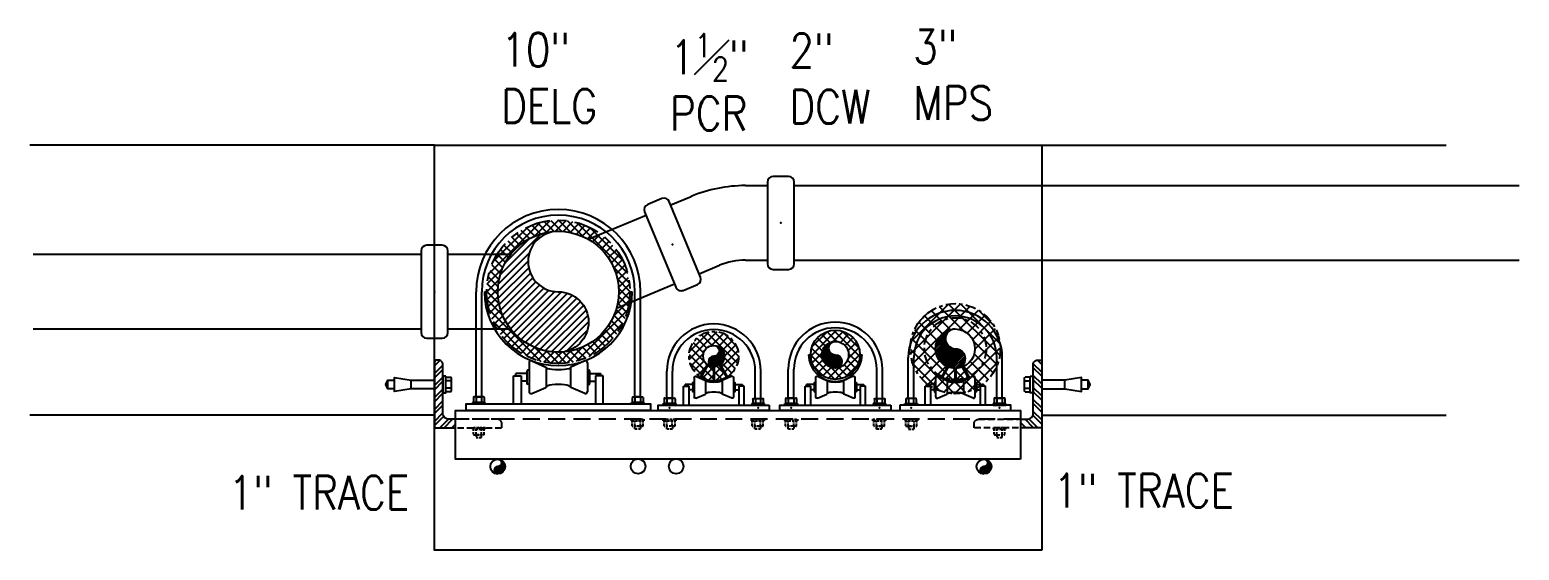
# Model space of a CAD drawing. Header units: inches. Extents: x 0 to 1119, y 0 to 528.
# Drawn here: x 892.6 to 1025, y 81.9 to 128.1 of the extents above; entities that cross this region are included whole.
import ezdxf

# ---------------------------------------------------------------- set-up
doc = ezdxf.new("R2010")
doc.units = ezdxf.units.IN
doc.header["$LTSCALE"] = 48
doc.header["$MEASUREMENT"] = 0
for name, pattern in [('COLDW', [0.5625, 0.1875, -0.0625, 0.0625, -0.0625, 0.1875]), ('HIDDEN16', [0.023438, 0.015625, -0.007812]), ('HIDDEN8', [0.046875, 0.03125, -0.015625])]:
    doc.linetypes.add(name, pattern=pattern)
for name, color, linetype in [('mu-exst-text', 253, 'Continuous'), ('MU-HDDN', 253, 'HIDDEN16'), ('MU-NEW-PIPE', 200, 'Continuous'), ('MU-PIPE', 201, 'Continuous'), ('MU-SPPT-PIPE', 12, 'Continuous'), ('MU-UTIL', 10, 'Continuous')]:
    doc.layers.add(name, color=color, linetype=linetype)
doc.styles.get("Standard").update_dxf_attribs({"font": 'romans.shx', "width": 0.85})

# ---------------------------------------------------------------- blocks, each defined once
blk = doc.blocks.new('4_6 pipe roll')
for p, q in [((-1.75, 2.92), (-1.75, 1.2)), ((-1.59, 3.04), (-0.75, 2.67)), ((1.59, 3.04), (0.75, 2.67)), ((1.75, 2.92), (1.75, 1.2)), ((-2.69, 2.15), (-2.22, 2.15)), ((-2.69, 0.47), (-2.69, 2.15)), ((-1.88, 2.3), (-2.55, 2.3)), ((-2.55, 2.19), (-2.55, 2.3)), ((-2.22, 2.15), (-2.22, 0.47)), ((-1.88, 1.83), (-2.22, 1.83)), ((-1.88, 2.44), (-1.88, 1.68)), ((-1.75, 2.49), (-1.83, 2.49)), ((-1.75, 1.64), (-1.83, 1.64)), ((-1.59, 1.08), (-0.75, 1.45)), ((-0.73, 2.63), (-0.73, 1.49)), ((0.73, 2.63), (0.73, 1.49)), ((1.59, 1.08), (0.75, 1.45)), ((1.75, 2.49), (1.83, 2.49)), ((1.75, 1.64), (1.83, 1.64)), ((1.88, 2.44), (1.88, 1.68)), ((1.88, 2.3), (2.55, 2.3)), ((1.88, 1.83), (2.22, 1.83)), ((2.22, 2.15), (2.22, 0.47)), ((2.69, 2.15), (2.22, 2.15)), ((2.55, 2.19), (2.55, 2.3)), ((2.69, 0.47), (2.69, 2.15))]:
    blk.add_line(p, q)
at = {"flags": 128}
blk.add_lwpolyline([(-4.94, 0.47), (-4.94, 0), (4.94, 0), (4.94, 0.47)], close=True, dxfattribs=at)
for centre, radius, start, end in [((-1.62, 2.92), 0.123, 75.2456, 180), ((-0.77, 2.63), 0.0411, 0, 65.3795), ((0.77, 2.63), 0.0411, 114.6205, 180), ((1.62, 2.92), 0.123, 0, 104.7544), ((-1.83, 2.44), 0.0411, 90, 180), ((-1.83, 1.68), 0.0411, 180, 270), ((-0.77, 1.49), 0.0411, 294.6205, 360), ((0.77, 1.49), 0.0411, 180, 245.3795), ((1.83, 2.44), 0.0411, 0, 90), ((1.83, 1.68), 0.0411, 270, 0), ((-1.62, 1.2), 0.123, 180, 284.7544), ((1.62, 1.2), 0.123, 255.2456, 0)]:
    blk.add_arc(centre, radius, start, end)
blk.add_ellipse((0, 2.65), major_axis=(-0.725, 0), ratio=0.213035, start_param=0, end_param=3.141593)
at = {"extrusion": (0, 0, -1)}
blk.add_ellipse((0, 1.47), major_axis=(-0.725, 0), ratio=0.213035, start_param=0, end_param=3.141593, dxfattribs=at)
at = {"color": 8}
for p in [(-3.94, 0.23), (3.94, 0.23)]:
    blk.add_point(p, dxfattribs=at)
blk = doc.blocks.new('a_nut')
for p, q in [((0, 0.87), (0, -0.87)), ((0.78, 0.87), (0, 0.87)), ((0.78, 0.43), (0, 0.43)), ((0.88, -0.77), (0.88, 0.77)), ((0.78, -0.43), (0, -0.43)), ((0.78, -0.87), (0, -0.87))]:
    blk.add_line(p, q)
for centre, start, end in [((0.78, 0.77), 0, 90), ((0.78, 0.53), 270, 0), ((0.78, 0.34), 0, 90), ((0.78, -0.34), 270, 0), ((0.78, -0.53), 0, 90), ((0.78, -0.77), 270, 0)]:
    blk.add_arc(centre, 0.0938, start, end)
blk = doc.blocks.new('a_wash')
blk.add_lwpolyline([(-0.177, -1), (0, -1), (0, 1), (-0.177, 1)], close=True)
blk = doc.blocks.new('a_head')
for p, q in [((-0.69, 0.77), (-0.69, -0.77)), ((-0.59, 0.87), (0, 0.87)), ((-0.59, 0.43), (0, 0.43)), ((0, 0.87), (0, -0.87)), ((-0.59, -0.43), (0, -0.43)), ((0, -0.87), (-0.59, -0.87))]:
    blk.add_line(p, q)
for centre, start, end in [((-0.59, 0.77), 90, 180), ((-0.59, 0.53), 180, 270), ((-0.59, 0.34), 90, 180), ((-0.59, -0.34), 180, 270), ((-0.59, -0.53), 90, 180), ((-0.59, -0.77), 180, 270)]:
    blk.add_arc(centre, 0.0938, start, end)
blk = doc.blocks.new('l4x4x1-2hddn')
h = blk.add_hatch()
h.set_pattern_fill('STEEL', color=253, scale=4, style=0)
h.set_pattern_definition([(45, (-63.09926, -231.9893), (-0.3535534, 0.3535534), []), (45, (-63.09926, -231.7393), (-0.3535534, 0.3535534), [])])
edge = h.paths.add_edge_path()
edge.add_line((1.25, 0), (1.25, 0.5))
edge.add_line((1.25, 0.5), (0.875, 0.5))
edge.add_arc((0.875, 0.875), 0.375, 180, 270, ccw=False)
edge.add_line((0.5, 0.875), (0.5, 3.75))
edge.add_arc((0.25, 3.75), 0.25, 0, 90)
edge.add_line((0.25, 4), (0, 4))
edge.add_line((0, 4), (0, 0))
edge.add_line((0, 0), (1.25, 0))
at = {"color": 11}
blk.add_lwpolyline([(1.25, 0.5), (0.875, 0.5, -0.414214), (0.5, 0.875), (0.5, 3.75, 0.414214), (0.25, 4), (0, 4), (0, 0), (1.25, 0)], format="xyb", dxfattribs=at)
at = {"color": 14, "linetype": 'HIDDEN8', "ltscale": 0.25}
blk.add_lwpolyline([(1.365, 0), (4, 0), (4, 0.25, 0.414214), (3.75, 0.5), (1.365, 0.5)], format="xyb", dxfattribs=at)
blk = doc.blocks.new('6VICPLG')
for p, q in [((-4.13, 1.875), (-4.13, 0.5)), ((3.63, 2.375), (-3.63, 2.375)), ((4.13, 0.5), (4.13, 1.875)), ((-3.63, 0), (3.63, 0))]:
    blk.add_line(p, q)
for centre, start, end in [((-3.63, 1.875), 90, 180), ((3.63, 1.875), 0, 90), ((-3.63, 0.5), 180, 270), ((3.63, 0.5), 270, 0)]:
    blk.add_arc(centre, 0.5, start, end)
at = {"color": 250}
blk.add_point((0, 1.1875), dxfattribs=at)
blk.add_point((0, 1.1875), dxfattribs=at)

msp = doc.modelspace()

# ---------------------------------------------------------------- hatches: boundary and pattern name
at = {"layer": 'MU-NEW-PIPE'}
h = msp.add_hatch(dxfattribs=at)
h.set_pattern_fill('ANSI37', color=253, scale=6, style=0)
h.set_pattern_definition([(45, (4337.1264, 98.9739), (-0.53033009, 0.53033009), []), (135, (4337.1264, 98.9739), (-0.53033009, -0.53033009), [])])
edge = h.paths.add_edge_path(flags=16)
edge.add_arc((974.90181512, 99.78174375), 1.75, 0, 360)
edge = h.paths.add_edge_path()
edge.add_arc((974.90181512, 99.78174375), 4, 0, 360)
h = msp.add_hatch(dxfattribs=at)
h.set_pattern_fill('ANSI37', color=253, scale=4, style=0)
h.set_pattern_definition([(135, (-2409.75, 110.70146), (0.35355339, 0.35355339), []), (45, (-2409.75, 110.70146), (0.35355339, -0.35355339), [])])
edge = h.paths.add_edge_path()
edge.add_arc((953.43324843, 99.11802443), 2.2, 180, 540, ccw=False)
edge = h.paths.add_edge_path(flags=16)
edge.add_arc((953.43324843, 99.11802443), 0.95, 180, 540, ccw=False)
h = msp.add_hatch(dxfattribs=at)
h.set_pattern_fill('_USER', color=252, scale=0.145833, angle=45, style=0, pattern_type=0)
h.set_pattern_definition([(45, (4337.12638, 98.97388), (-0.103119739, 0.103119739), [])])
edge = h.paths.add_edge_path()
edge.add_arc((974.90181512, 99.78174375), 1.75, 90, 270)
edge.add_arc((974.90181512, 98.90674375), 0.875, 270, 450)
edge.add_arc((974.90181512, 100.65674375), 0.875, 90, 270, ccw=False)
h = msp.add_hatch(dxfattribs=at)
h.set_pattern_fill('_USER', color=252, scale=0.079167, angle=45, style=0, pattern_type=0)
h.set_pattern_definition([(135, (-2409.59909, 108.62338), (0.0559792868, 0.0559792868), [])])
edge = h.paths.add_edge_path()
edge.add_arc((953.43324843, 99.11802443), 0.95, 270, 450, ccw=False)
edge.add_arc((953.43324843, 98.64302443), 0.475, 90, 270, ccw=False)
edge.add_arc((953.43324843, 99.59302443), 0.475, 270.0000000001, 449.9999999999)
h = msp.add_hatch(dxfattribs=at)
h.set_pattern_fill('_USER', color=251, scale=0.054792, angle=45, style=0, pattern_type=0)
h.set_pattern_definition([(135, (1471.03799, -361.353003), (0.038743559, 0.038743559), [])])
edge = h.paths.add_edge_path()
edge.add_arc((934.22321129, 89.30933723), 0.6575, 270, 450, ccw=False)
edge.add_arc((934.22321129, 88.98058723), 0.32875, 90, 270, ccw=False)
edge.add_arc((934.22321129, 89.63808723), 0.32875, 270, 450)
h = msp.add_hatch(dxfattribs=at)
h.set_pattern_fill('_USER', color=251, scale=0.054792, angle=45, style=0, pattern_type=0)
h.set_pattern_definition([(135, (1514.267706, -361.353003), (0.038743559, 0.038743559), [])])
edge = h.paths.add_edge_path()
edge.add_arc((977.45292977, 89.30933723), 0.6575, 270, 450, ccw=False)
edge.add_arc((977.45292977, 88.98058723), 0.32875, 90, 270, ccw=False)
edge.add_arc((977.45292977, 89.63808723), 0.32875, 270, 450)
at = {"layer": 'MU-PIPE'}
h = msp.add_hatch(dxfattribs=at)
h.set_pattern_fill('ANSI37', color=253, scale=4, style=0)
h.set_pattern_definition([(45, (-477.0577, -536.1484), (-0.35355339, 0.35355339), []), (135, (-477.0577, -536.1484), (-0.35355339, -0.35355339), [])])
edge = h.paths.add_edge_path(flags=16)
edge.add_arc((939.6065861, 104.83445776), 5.375, 0, 360)
edge = h.paths.add_edge_path()
edge.add_arc((939.6065861, 104.83445776), 6.375, 0, 360)
h = msp.add_hatch(dxfattribs=at)
h.set_pattern_fill('_USER', color=252, scale=0.447917, angle=45, style=0, pattern_type=0)
h.set_pattern_definition([(45, (-477.0577, -536.1484), (-0.31672491, 0.31672491), [])])
edge = h.paths.add_edge_path()
edge.add_arc((939.6065861, 104.83445776), 5.375, 90, 270)
edge.add_arc((939.6065861, 102.14695776), 2.6875, 270, 450)
edge.add_arc((939.6065861, 107.52195776), 2.6875, 90, 270, ccw=False)
h = msp.add_hatch(dxfattribs=at)
h.set_pattern_fill('ANSI37', color=253, scale=4, style=0)
h.set_pattern_definition([(45, (441.65706, -358.33964), (-0.3535534, 0.3535534), []), (135, (441.65706, -358.33964), (-0.3535534, -0.3535534), [])])
edge = h.paths.add_edge_path()
edge.add_arc((964.23518235, 99.24174887), 2.1875, 0, 360)
edge = h.paths.add_edge_path(flags=16)
edge.add_arc((964.23518235, 99.24174887), 1.1875, 0, 360)
h = msp.add_hatch(dxfattribs=at)
h.set_pattern_fill('_USER', color=252, scale=0.098958, angle=45, style=0, pattern_type=0)
h.set_pattern_definition([(45, (441.65706, -358.33964), (-0.069974109, 0.069974109), [])])
edge = h.paths.add_edge_path()
edge.add_arc((964.23518235, 99.24174887), 1.1875, 90, 270)
edge.add_arc((964.23518235, 98.64799887), 0.59375, 270, 450)
edge.add_arc((964.23518235, 99.83549887), 0.59375, 90, 270, ccw=False)

# ---------------------------------------------------------------- linework, layer by layer
at = {"color": 254}
for p, q in [((932.2940861, 95.49233448), (932.2940861, 104.83445776)), ((932.7940861, 95.49233448), (932.7940861, 104.83445776)), ((946.4190861, 95.49233448), (946.4190861, 104.83445776)), ((946.9190861, 95.49233448), (946.9190861, 104.83445776))]:
    msp.add_line(p, q, dxfattribs=at)
for p, q in [((970.71994114, 95.38688027), (970.71994114, 99.00196559)), ((971.2193397, 95.38688027), (971.2193397, 99.00196559)), ((978.58546843, 95.38688027), (978.58546843, 99.00196559)), ((979.08486698, 95.38688027), (979.08486698, 99.00196559)), ((924.46034795, 96.2225207), (924.46034795, 96.9725207)), ((949.25078551, 95.38688027), (949.25078551, 97.79296875)), ((949.75018407, 95.38688027), (949.75018407, 97.79296875)), ((957.1163128, 95.38688027), (957.1163128, 97.79296875)), ((957.61571136, 95.38688027), (957.61571136, 97.79296875)), ((960.05271943, 95.38688027), (960.05271943, 97.95123468)), ((960.55211799, 95.38688027), (960.55211799, 97.95123468)), ((967.91824672, 95.38688027), (967.91824672, 97.95123468)), ((968.41764528, 95.38688027), (968.41764528, 97.95123468)), ((986.71034795, 96.2225207), (986.71034795, 96.9725207)), ((932.05571034, 95.43968022), (932.05571034, 95.00089468)), ((932.97585461, 95.49233448), (932.10836461, 95.49233448)), ((932.26128686, 95.49233448), (932.82293235, 95.49233448)), ((932.29890998, 95.43968022), (932.29890998, 95.00089468)), ((932.78530924, 95.43968022), (932.78530924, 95.00089468)), ((933.02850887, 95.43968022), (933.02850887, 95.00089468)), ((946.17728156, 95.43968022), (946.17728156, 95.00089468)), ((946.22993582, 95.49233448), (947.09742582, 95.49233448)), ((946.94450357, 95.49233448), (946.38285808, 95.49233448)), ((946.42048119, 95.43968022), (946.42048119, 95.00089468)), ((946.90688045, 95.43968022), (946.90688045, 95.00089468)), ((947.15008008, 95.43968022), (947.15008008, 95.00089468)), ((949.06673979, 95.38688027), (949.93422979, 95.38688027)), ((949.78130753, 95.38688027), (949.21966204, 95.38688027)), ((959.86867371, 95.38688027), (960.73616371, 95.38688027)), ((960.58324145, 95.38688027), (960.02159596, 95.38688027)), ((979.2689127, 95.38688027), (978.40142271, 95.38688027)), ((978.55434496, 95.38688027), (979.11599045, 95.38688027)), ((933.1037551, 95.00089468), (931.98046412, 95.00089468)), ((931.98046412, 95.00089468), (931.98046412, 94.86834634)), ((931.98046412, 94.86834634), (933.1037551, 94.86834634)), ((932.05571034, 95.00089468), (933.02850887, 95.00089468)), ((933.1037551, 94.86834634), (933.1037551, 95.00089468)), ((946.10203533, 94.87693892), (946.10203533, 95.00948726)), ((946.10203533, 95.00089468), (947.22532631, 95.00089468)), ((947.22532631, 94.87693892), (946.10203533, 94.87693892)), ((947.15008008, 95.00089468), (946.17728156, 95.00089468)), ((947.22532631, 95.00948726), (947.22532631, 94.87693892)), ((948.9388393, 94.89544046), (950.06213028, 94.89544046)), ((948.9388393, 94.76289212), (948.9388393, 94.89544046)), ((950.06213028, 94.76289212), (948.9388393, 94.76289212)), ((949.01408552, 95.334226), (949.01408552, 94.89544046)), ((949.98688405, 94.89544046), (949.01408552, 94.89544046)), ((949.25728516, 95.334226), (949.25728516, 94.89544046)), ((949.74368442, 95.334226), (949.74368442, 94.89544046)), ((949.98688405, 95.334226), (949.98688405, 94.89544046)), ((950.06213028, 94.89544046), (950.06213028, 94.76289212)), ((957.92765757, 94.89544046), (956.80436659, 94.89544046)), ((956.80436659, 94.89544046), (956.80436659, 94.76289212)), ((956.80436659, 94.76289212), (957.92765757, 94.76289212)), ((957.92765757, 94.76289212), (957.92765757, 94.89544046)), ((959.74077322, 94.89544046), (960.8640642, 94.89544046)), ((959.74077322, 94.76289212), (959.74077322, 94.89544046)), ((960.8640642, 94.76289212), (959.74077322, 94.76289212)), ((959.81601944, 95.334226), (959.81601944, 94.89544046)), ((960.78881797, 94.89544046), (959.81601944, 94.89544046)), ((960.05921908, 95.334226), (960.05921908, 94.89544046)), ((960.54561834, 95.334226), (960.54561834, 94.89544046)), ((960.78881797, 95.334226), (960.78881797, 94.89544046)), ((960.8640642, 94.89544046), (960.8640642, 94.76289212)), ((968.72959149, 94.89544046), (967.60630051, 94.89544046)), ((967.60630051, 94.89544046), (967.60630051, 94.76289212)), ((967.60630051, 94.76289212), (968.72959149, 94.76289212)), ((968.72959149, 94.76289212), (968.72959149, 94.89544046)), ((970.40799492, 94.89544046), (971.53128591, 94.89544046)), ((970.40799492, 94.76289212), (970.40799492, 94.89544046)), ((971.53128591, 94.76289212), (970.40799492, 94.76289212)), ((971.53128591, 94.89544046), (971.53128591, 94.76289212)), ((979.3968132, 94.89544046), (978.27352221, 94.89544046)), ((978.27352221, 94.89544046), (978.27352221, 94.76289212)), ((978.27352221, 94.76289212), (979.3968132, 94.76289212)), ((978.34876844, 95.334226), (978.34876844, 94.89544046)), ((978.34876844, 94.89544046), (979.32156697, 94.89544046)), ((978.59196807, 95.334226), (978.59196807, 94.89544046)), ((979.07836734, 95.334226), (979.07836734, 94.89544046)), ((979.32156697, 95.334226), (979.32156697, 94.89544046)), ((979.3968132, 94.76289212), (979.3968132, 94.89544046))]:
    msp.add_line(p, q)
at = {"color": 12, "linetype": 'HIDDEN8'}
msp.add_line((980.71034795, 93.50683723), (930.46034795, 93.50683723), dxfattribs=at)
for points in [[(925.02284795, 96.2225207), (924.46034795, 96.2225207), (924.27284795, 96.5975207), (924.46034795, 96.9725207), (925.02284795, 96.9725207)], [(926.52284795, 96.2225207), (925.04563632, 95.96204844), (925.04563632, 97.23299297), (926.52284795, 96.9725207)], [(984.64784795, 96.2225207), (986.12505958, 95.96204844), (986.12505958, 97.23299297), (984.64784795, 96.9725207)], [(986.14784795, 96.2225207), (986.71034795, 96.2225207), (986.89784795, 96.5975207), (986.71034795, 96.9725207), (986.14784795, 96.9725207)]]:
    msp.add_lwpolyline(points)
for points in [[(928.58534795, 96.2225207), (926.52284795, 96.2225207), (926.52284795, 96.9725207), (928.58534795, 96.9725207)], [(982.58534795, 96.2225207), (984.64784795, 96.2225207), (984.64784795, 96.9725207), (982.58534795, 96.9725207)]]:
    msp.add_lwpolyline(points, close=True)
at = {"color": 11}
msp.add_lwpolyline([(980.71034795, 89.96683723), (930.46034795, 89.96683723), (930.46034795, 94.29583723), (980.71034795, 94.29583723)], close=True, dxfattribs=at)
for centre, radius, start, end in [((953.43324843, 97.79296875), 4.18246292, 0, 180), ((964.23518235, 97.95123468), 4.18246292, 0, 180), ((974.90240406, 99.00196559), 4.18246292, 0, 180), ((974.90240406, 99.00196559), 3.68306437, 0, 180), ((953.43324843, 97.79296875), 3.68306437, 0, 180), ((964.23518235, 97.95123468), 3.68306437, 0, 180), ((932.10836461, 95.43968022), 0.05265426, 90, 180), ((932.24625571, 95.43968022), 0.05265426, 0, 90), ((932.35156424, 95.43968022), 0.05265426, 90, 180), ((932.73265497, 95.43968022), 0.05265426, 0, 90), ((932.8379635, 95.43968022), 0.05265426, 90, 180), ((932.97585461, 95.43968022), 0.05265426, 0, 90), ((946.22993582, 95.43968022), 0.05265426, 90, 180), ((946.36782692, 95.43968022), 0.05265426, 0, 90), ((946.47313545, 95.43968022), 0.05265426, 90, 180), ((946.85422619, 95.43968022), 0.05265426, 0, 90), ((946.95953472, 95.43968022), 0.05265426, 90, 180), ((947.09742582, 95.43968022), 0.05265426, 0, 90), ((949.06673979, 95.334226), 0.05265426, 90, 180), ((949.20463089, 95.334226), 0.05265426, 0, 90), ((949.30993942, 95.334226), 0.05265426, 90, 180), ((949.69103015, 95.334226), 0.05265426, 0, 90), ((949.79633868, 95.334226), 0.05265426, 90, 180), ((949.93422979, 95.334226), 0.05265426, 0, 90), ((959.86867371, 95.334226), 0.05265426, 90, 180), ((960.00656481, 95.334226), 0.05265426, 0, 90), ((960.11187334, 95.334226), 0.05265426, 90, 180), ((960.49296407, 95.334226), 0.05265426, 0, 90), ((960.5982726, 95.334226), 0.05265426, 90, 180), ((960.73616371, 95.334226), 0.05265426, 0, 90), ((978.40142271, 95.334226), 0.05265426, 90, 180), ((978.53931381, 95.334226), 0.05265426, 0, 90), ((978.64462234, 95.334226), 0.05265426, 90, 180), ((979.02571307, 95.334226), 0.05265426, 0, 90), ((979.1310216, 95.334226), 0.05265426, 90, 180), ((979.2689127, 95.334226), 0.05265426, 0, 90)]:
    msp.add_arc(centre, radius, start, end)
at = {"layer": 'MU-HDDN', "ltscale": 0.25}
for p, q in [((931.98046412, 92.75683723), (931.98046412, 92.62428889)), ((933.1037551, 92.75683723), (931.98046412, 92.75683723)), ((933.1037551, 92.75683723), (932.3110046, 92.75683723)), ((933.1037551, 92.62428889), (933.1037551, 92.75683723)), ((946.10203533, 93.37428889), (946.10203533, 93.50683723)), ((946.10203533, 93.50683723), (947.22532631, 93.50683723)), ((946.10203533, 93.50683723), (946.89478583, 93.50683723)), ((947.22532631, 93.37428889), (946.10203533, 93.37428889)), ((946.17728156, 93.37428889), (947.15008008, 93.37428889)), ((946.17728156, 92.93550335), (946.17728156, 93.37428889)), ((947.09742582, 92.88284908), (946.22993582, 92.88284908)), ((946.38285808, 92.88284908), (946.94450357, 92.88284908)), ((946.41407049, 92.63712918), (946.41407049, 92.88284908)), ((946.42048119, 92.93550335), (946.42048119, 93.37428889)), ((946.90688045, 92.93550335), (946.90688045, 93.37428889)), ((946.91329116, 92.88284908), (946.91329116, 92.63712918)), ((947.15008008, 92.93550335), (947.15008008, 93.37428889)), ((947.22532631, 93.50683723), (947.22532631, 93.37428889)), ((948.9388393, 93.37428889), (948.9388393, 93.50683723)), ((948.9388393, 93.50683723), (950.06213028, 93.50683723)), ((948.9388393, 93.50683723), (949.7315898, 93.50683723)), ((950.06213028, 93.37428889), (948.9388393, 93.37428889)), ((949.01408552, 93.37428889), (949.98688405, 93.37428889)), ((949.01408552, 92.93550335), (949.01408552, 93.37428889)), ((949.93422979, 92.88284908), (949.06673979, 92.88284908)), ((949.25087445, 92.63712918), (949.25087445, 92.88284908)), ((949.25728516, 92.93550335), (949.25728516, 93.37428889)), ((949.74368442, 92.93550335), (949.74368442, 93.37428889)), ((949.75009512, 92.88284908), (949.75009512, 92.63712918)), ((949.98688405, 92.93550335), (949.98688405, 93.37428889)), ((950.06213028, 93.50683723), (950.06213028, 93.37428889)), ((956.77293324, 93.37428889), (956.77293324, 93.50683723)), ((956.77293324, 93.50683723), (957.89622423, 93.50683723)), ((956.77293324, 93.50683723), (957.56568374, 93.50683723)), ((957.89622423, 93.37428889), (956.77293324, 93.37428889)), ((956.84817947, 93.37428889), (957.820978, 93.37428889)), ((956.84817947, 92.93550335), (956.84817947, 93.37428889)), ((957.76832373, 92.88284908), (956.90083374, 92.88284908)), ((957.05375599, 92.88284908), (957.61540148, 92.88284908)), ((957.0849684, 92.63712918), (957.0849684, 92.88284908)), ((957.0913791, 92.93550335), (957.0913791, 93.37428889)), ((957.57777837, 92.93550335), (957.57777837, 93.37428889)), ((957.58418907, 92.88284908), (957.58418907, 92.63712918)), ((957.820978, 92.93550335), (957.820978, 93.37428889)), ((957.89622423, 93.50683723), (957.89622423, 93.37428889)), ((959.74077322, 93.37428889), (959.74077322, 93.50683723)), ((959.74077322, 93.50683723), (960.8640642, 93.50683723)), ((959.74077322, 93.50683723), (960.53352372, 93.50683723)), ((960.8640642, 93.37428889), (959.74077322, 93.37428889)), ((959.81601944, 93.37428889), (960.78881797, 93.37428889)), ((959.81601944, 92.93550335), (959.81601944, 93.37428889)), ((960.73616371, 92.88284908), (959.86867371, 92.88284908)), ((960.05280837, 92.63712918), (960.05280837, 92.88284908)), ((960.05921908, 92.93550335), (960.05921908, 93.37428889)), ((960.54561834, 92.93550335), (960.54561834, 93.37428889)), ((960.55202904, 92.88284908), (960.55202904, 92.63712918)), ((960.78881797, 92.93550335), (960.78881797, 93.37428889)), ((960.8640642, 93.50683723), (960.8640642, 93.37428889)), ((967.57486716, 93.37428889), (967.57486716, 93.50683723)), ((967.57486716, 93.50683723), (968.69815815, 93.50683723)), ((967.57486716, 93.50683723), (968.36761766, 93.50683723)), ((968.69815815, 93.37428889), (967.57486716, 93.37428889)), ((967.65011339, 93.37428889), (968.62291192, 93.37428889)), ((967.65011339, 92.93550335), (967.65011339, 93.37428889)), ((968.57025765, 92.88284908), (967.70276766, 92.88284908)), ((967.85568991, 92.88284908), (968.4173354, 92.88284908)), ((967.88690232, 92.63712918), (967.88690232, 92.88284908)), ((967.89331302, 92.93550335), (967.89331302, 93.37428889)), ((968.37971229, 92.93550335), (968.37971229, 93.37428889)), ((968.38612299, 92.88284908), (968.38612299, 92.63712918)), ((968.62291192, 92.93550335), (968.62291192, 93.37428889)), ((968.69815815, 93.50683723), (968.69815815, 93.37428889)), ((970.43942827, 93.50683723), (970.43942827, 93.37428889)), ((971.56271925, 93.50683723), (970.43942827, 93.50683723)), ((970.43942827, 93.37428889), (971.56271925, 93.37428889)), ((971.48747302, 93.37428889), (970.51467449, 93.37428889)), ((970.51467449, 92.93550335), (970.51467449, 93.37428889)), ((970.56732876, 92.88284908), (971.43481876, 92.88284908)), ((971.2818965, 92.88284908), (970.72025101, 92.88284908)), ((970.75146342, 92.88284908), (970.75146342, 92.63712918)), ((970.75787413, 92.93550335), (970.75787413, 93.37428889)), ((971.56271925, 93.50683723), (970.76996875, 93.50683723)), ((971.24427339, 92.93550335), (971.24427339, 93.37428889)), ((971.25068409, 92.63712918), (971.25068409, 92.88284908)), ((971.48747302, 92.93550335), (971.48747302, 93.37428889)), ((971.56271925, 93.37428889), (971.56271925, 93.50683723)), ((978.27352221, 92.75683723), (978.27352221, 92.62428889)), ((979.3968132, 92.75683723), (978.27352221, 92.75683723)), ((979.3968132, 92.75683723), (978.6040627, 92.75683723)), ((979.3968132, 92.62428889), (979.3968132, 92.75683723)), ((931.98046412, 92.62428889), (933.1037551, 92.62428889)), ((933.02850887, 92.62428889), (932.05571034, 92.62428889)), ((932.05571034, 92.18550335), (932.05571034, 92.62428889)), ((932.10836461, 92.13284908), (932.97585461, 92.13284908)), ((932.82293235, 92.13284908), (932.26128686, 92.13284908)), ((932.29249927, 92.13284908), (932.29249927, 91.88712918)), ((932.29249927, 91.88712918), (932.79171994, 91.88712918)), ((932.29890998, 92.18550335), (932.29890998, 92.62428889)), ((932.78530924, 92.18550335), (932.78530924, 92.62428889)), ((932.79171994, 91.88712918), (932.79171994, 92.13284908)), ((933.02850887, 92.18550335), (933.02850887, 92.62428889)), ((946.91329116, 92.63712918), (946.41407049, 92.63712918)), ((949.75009512, 92.63712918), (949.25087445, 92.63712918)), ((957.58418907, 92.63712918), (957.0849684, 92.63712918)), ((960.55202904, 92.63712918), (960.05280837, 92.63712918)), ((968.38612299, 92.63712918), (967.88690232, 92.63712918)), ((970.75146342, 92.63712918), (971.25068409, 92.63712918)), ((978.27352221, 92.62428889), (979.3968132, 92.62428889)), ((979.32156697, 92.62428889), (978.34876844, 92.62428889)), ((978.34876844, 92.18550335), (978.34876844, 92.62428889)), ((978.40142271, 92.13284908), (979.2689127, 92.13284908)), ((978.58555737, 92.13284908), (978.58555737, 91.88712918)), ((978.58555737, 91.88712918), (979.08477804, 91.88712918)), ((978.59196807, 92.18550335), (978.59196807, 92.62428889)), ((979.07836734, 92.18550335), (979.07836734, 92.62428889)), ((979.08477804, 91.88712918), (979.08477804, 92.13284908)), ((979.32156697, 92.18550335), (979.32156697, 92.62428889))]:
    msp.add_line(p, q, dxfattribs=at)
for centre, start, end in [((946.22993582, 92.93550335), 180, 270), ((946.36782692, 92.93550335), 270, 0), ((946.47313545, 92.93550335), 180, 270), ((946.85422619, 92.93550335), 270, 0), ((946.95953472, 92.93550335), 180, 270), ((947.09742582, 92.93550335), 270, 0), ((949.06673979, 92.93550335), 180, 270), ((949.20463089, 92.93550335), 270, 0), ((949.30993942, 92.93550335), 180, 270), ((949.69103015, 92.93550335), 270, 0), ((949.79633868, 92.93550335), 180, 270), ((949.93422979, 92.93550335), 270, 0), ((956.90083374, 92.93550335), 180, 270), ((957.03872484, 92.93550335), 270, 0), ((957.14403337, 92.93550335), 180, 270), ((957.5251241, 92.93550335), 270, 0), ((957.63043263, 92.93550335), 180, 270), ((957.76832373, 92.93550335), 270, 0), ((959.86867371, 92.93550335), 180, 270), ((960.00656481, 92.93550335), 270, 0), ((960.11187334, 92.93550335), 180, 270), ((960.49296407, 92.93550335), 270, 0), ((960.5982726, 92.93550335), 180, 270), ((960.73616371, 92.93550335), 270, 0), ((967.70276766, 92.93550335), 180, 270), ((967.84065876, 92.93550335), 270, 0), ((967.94596729, 92.93550335), 180, 270), ((968.32705802, 92.93550335), 270, 0), ((968.43236655, 92.93550335), 180, 270), ((968.57025765, 92.93550335), 270, 0), ((970.56732876, 92.93550335), 180, 270), ((970.70521986, 92.93550335), 270, 0), ((970.81052839, 92.93550335), 180, 270), ((971.19161913, 92.93550335), 270, 0), ((971.29692766, 92.93550335), 180, 270), ((971.43481876, 92.93550335), 270, 0), ((932.10836461, 92.18550335), 180, 270), ((932.24625571, 92.18550335), 270, 0), ((932.35156424, 92.18550335), 180, 270), ((932.73265497, 92.18550335), 270, 0), ((932.8379635, 92.18550335), 180, 270), ((932.97585461, 92.18550335), 270, 0), ((978.40142271, 92.18550335), 180, 270), ((978.53931381, 92.18550335), 270, 0), ((978.64462234, 92.18550335), 180, 270), ((979.02571307, 92.18550335), 270, 0), ((979.1310216, 92.18550335), 180, 270), ((979.2689127, 92.18550335), 270, 0)]:
    msp.add_arc(centre, 0.05265426, start, end, dxfattribs=at)
at = {"layer": 'MU-NEW-PIPE'}
for points in [[(974.90181512, 101.53174375, 1), (974.90181512, 99.78174375, -1), (974.90181512, 98.03174375, -1)], [(953.43324843, 100.06802443, -1), (953.43324843, 99.11802443, 1), (953.43324843, 98.16802443, 1)], [(934.22321129, 89.96683723, -1), (934.22321129, 89.30933723, 1), (934.22321129, 88.65183723, 1)], [(977.45292977, 89.96683723, -1), (977.45292977, 89.30933723, 1), (977.45292977, 88.65183723, 1)]]:
    msp.add_lwpolyline(points, format="xyb", dxfattribs=at)
at = {"layer": 'MU-NEW-PIPE', "color": 254, "linetype": 'COLDW', "ltscale": 0.1}
for centre, radius in [((974.90181512, 99.78174375), 4), ((974.90181512, 99.78174375), 2.75), ((953.43324843, 99.11802443), 2.2)]:
    msp.add_circle(centre, radius, dxfattribs=at)
at = {"layer": 'MU-NEW-PIPE'}
for centre, radius in [((974.90181512, 99.78174375), 1.75), ((953.43324843, 99.11802443), 0.95), ((934.22321129, 89.30933723), 0.6575), ((946.70338775, 89.32456694), 0.6575), ((950.0850157, 89.32456694), 0.6575), ((977.45292977, 89.30933723), 0.6575)]:
    msp.add_circle(centre, radius, dxfattribs=at)
at = {"layer": 'MU-PIPE'}
for p, q in [((956.24103004, 114.26989268), (958.20115862, 114.26989268)), ((960.57615862, 114.26989268), (1025.04299181, 114.26989268)), ((949.59872903, 112.55876304), (951.4096517, 113.30887178)), ((942.24969434, 109.51469321), (947.40451514, 111.64988989)), ((927.4190861, 108.14695776), (892.9218613, 108.14695776)), ((935.37362392, 108.14695776), (929.7940861, 108.14695776)), ((956.24103004, 107.64489268), (958.20115862, 107.64489268)), ((960.57615862, 107.64489268), (1025.04299181, 107.64489268)), ((952.13400677, 106.43806114), (953.94492944, 107.18816987)), ((944.78497208, 103.3939913), (949.93979288, 105.52918799)), ((927.4190861, 101.52195776), (892.9218613, 101.52195776)), ((935.37362392, 101.52195776), (929.7940861, 101.52195776)), ((952.85486065, 98.36582919), (952.24216664, 97.30461204)), ((952.91451064, 98.32351754), (952.30522562, 97.26820492)), ((953.39700942, 98.16985945), (953.39700942, 96.94697135)), ((953.46948745, 98.16985945), (953.46948745, 96.94697135)), ((953.95198622, 98.32351754), (954.56127125, 97.26820492)), ((954.01163621, 98.36582919), (954.62433022, 97.30461204)), ((974.21037946, 98.17413163), (973.71132227, 97.30973923)), ((974.27851041, 98.14650944), (973.77438125, 97.27333211)), ((974.86616505, 98.03210691), (974.86616505, 96.95209854)), ((974.93864307, 98.03213131), (974.93864307, 96.95209854)), ((975.52608509, 98.1468777), (976.03042688, 97.27333211)), ((975.59419421, 98.17453773), (976.09348585, 97.30973923))]:
    msp.add_line(p, q, dxfattribs=at)
at = {"layer": 'MU-PIPE', "color": 253}
for p, q in [((933.0440861, 104.83445776), (933.2315861, 104.83445776)), ((945.9815861, 104.83445776), (946.1690861, 104.83445776)), ((961.86018235, 99.24174887), (962.04768235, 99.24174887)), ((966.42268235, 99.24174887), (966.61018235, 99.24174887))]:
    msp.add_line(p, q, dxfattribs=at)
at = {"layer": 'MU-PIPE'}
for points in [[(939.6065861, 110.20945776, 1), (939.6065861, 104.83445776, -1), (939.6065861, 99.45945776, -1)], [(964.23518235, 100.42924887, 1), (964.23518235, 99.24174887, -1), (964.23518235, 98.05424887, -1)]]:
    msp.add_lwpolyline(points, format="xyb", dxfattribs=at)
at = {"layer": 'MU-PIPE', "color": 253, "linetype": 'COLDW', "ltscale": 0.25}
msp.add_circle((939.6065861, 104.83445776), 6.375, dxfattribs=at)
at = {"layer": 'MU-PIPE'}
for centre, radius in [((939.6065861, 104.83445776), 5.375), ((953.43324843, 99.11802443), 0.94885726), ((964.23518235, 99.24174887), 1.1875)]:
    msp.add_circle(centre, radius, dxfattribs=at)
at = {"layer": 'MU-PIPE', "color": 253}
msp.add_circle((964.23518235, 99.24174887), 2.1875, dxfattribs=at)
at = {"layer": 'MU-PIPE'}
for centre, radius, start, end in [((956.24103004, 101.64489268), 12.625, 90, 112.5), ((956.24103004, 101.64489268), 6, 90, 112.5), ((952.3367551, 97.25000136), 0.10922135, 150, 242.6251525543), ((953.43324843, 99.36762621), 2.4938875, 242.6251525543, 297.3748474457), ((952.3367551, 97.25000136), 0.03640712, 150, 242.6251525543), ((953.43324843, 99.36762621), 2.42092612, 242.6251525543, 297.3748474457), ((954.52974176, 97.25000136), 0.03640712, 297.3748474457, 30), ((954.52974176, 97.25000136), 0.10922135, 297.3748474457, 30), ((973.80591073, 97.25512855), 0.10922135, 150, 242.6251525543), ((974.90240406, 99.37275341), 2.4938875, 242.6251525543, 297.3748474457), ((973.80591073, 97.25512855), 0.03640712, 150, 242.6251525543), ((974.90240406, 99.37275341), 2.42092612, 242.6251525543, 297.3748474457), ((975.99889739, 97.25512855), 0.03640712, 297.3748474457, 30), ((975.99889739, 97.25512855), 0.10922135, 297.3748474457, 30)]:
    msp.add_arc(centre, radius, start, end, dxfattribs=at)
at = {"layer": 'MU-PIPE', "color": 254}
for radius in [7.3125, 6.8125]:
    msp.add_arc((939.6065861, 104.83445776), radius, 0, 180, dxfattribs=at)
at = {"layer": 'MU-PIPE', "color": 253}
for centre, radius in [((939.6065861, 104.83445776), 6.5625), ((964.23518235, 99.24174887), 2.375)]:
    msp.add_arc(centre, radius, 180, 0, dxfattribs=at)
at = {"layer": 'MU-SPPT-PIPE', "color": 254}
for p, q in [((937.0108032, 98.51810036), (937.0108032, 95.9594564)), ((937.2407033, 98.69529321), (938.4930044, 98.14268031)), ((938.52863712, 98.08715484), (938.52863712, 96.38850994)), ((940.68345101, 98.08715484), (940.68345101, 96.38850994)), ((941.97138483, 98.69529321), (940.71908373, 98.14268031)), ((942.20128493, 98.51810036), (942.20128493, 95.9594564)), ((935.61327763, 94.86834634), (935.61327763, 97.37413978)), ((935.61327763, 97.37413978), (936.30800768, 97.37413978)), ((936.81932522, 97.5892483), (935.81762643, 97.5892483)), ((935.81762643, 97.43304739), (935.81762643, 97.5892483)), ((936.30800768, 97.37413978), (936.30800768, 94.86834634)), ((936.81932522, 96.88830845), (936.30800768, 96.88830845)), ((936.81932522, 97.80490139), (936.81932522, 96.67265536)), ((937.0108032, 97.86597964), (936.88040346, 97.86597964)), ((942.20128493, 97.86597964), (942.33168467, 97.86597964)), ((942.39276291, 97.80490139), (942.39276291, 96.67265536)), ((942.39276291, 97.5892483), (943.3944617, 97.5892483)), ((942.39276291, 96.88830845), (942.90408045, 96.88830845)), ((943.5988105, 97.37413978), (942.90408045, 97.37413978)), ((942.90408045, 97.37413978), (942.90408045, 94.86834634)), ((943.3944617, 97.43304739), (943.3944617, 97.5892483)), ((943.5988105, 94.86834634), (943.5988105, 97.37413978)), ((937.0108032, 96.62200407), (936.88040346, 96.62200407)), ((937.2407033, 95.7926905), (938.4930044, 96.3453034)), ((941.97138483, 95.7926905), (940.71908373, 96.3453034)), ((942.20128493, 96.62200407), (942.33168467, 96.62200407))]:
    msp.add_line(p, q, dxfattribs=at)
at = {"layer": 'MU-SPPT-PIPE', "color": 254, "flags": 128}
msp.add_lwpolyline([(947.7995753, 94.29583723), (931.41867488, 94.29583723), (931.41867488, 94.86834634), (947.7995753, 94.86834634), (947.7995753, 94.29583723)], dxfattribs=at)
at = {"layer": 'MU-SPPT-PIPE', "color": 254}
for centre, radius, start, end in [((937.19403792, 98.51810036), 0.18323473, 75.2456488176, 180), ((938.46755888, 98.08715484), 0.06107824, 0, 65.3795432838), ((940.74452925, 98.08715484), 0.06107824, 114.6204567162, 180), ((942.0180502, 98.51810036), 0.18323473, 0, 104.7543511824), ((936.88040346, 97.80490139), 0.06107824, 90, 180), ((936.88040346, 96.67265536), 0.06107824, 180, 270), ((942.33168467, 97.80490139), 0.06107824, 0, 90), ((942.33168467, 96.67265536), 0.06107824, 270, 0), ((937.19403792, 95.96988335), 0.18323473, 180, 284.7543511824), ((938.46755888, 96.40082886), 0.06107824, 294.6204567162, 0), ((940.74452925, 96.40082886), 0.06107824, 180, 245.3795432838), ((942.0180502, 95.96988335), 0.18323473, 255.2456488176, 0)]:
    msp.add_arc(centre, radius, start, end, dxfattribs=at)
at = {"layer": 'MU-SPPT-PIPE', "color": 254, "extrusion": (0, 0, -1)}
msp.add_ellipse((939.60604406, 98.11790046), major_axis=(-1.07740695, 0), ratio=0.213034566, start_param=3.1415926536, end_param=6.2831853072, dxfattribs=at)
at = {"layer": 'MU-SPPT-PIPE', "color": 254}
msp.add_ellipse((939.60604406, 96.36819128), major_axis=(-1.07740695, 0), ratio=0.213034566, start_param=3.1415926536, end_param=6.2831853072, dxfattribs=at)
at = {"layer": 'MU-UTIL'}
for p, q in [((928.58534795, 117.87541408), (892.61617179, 117.87541408)), ((982.58534795, 117.87541408), (1018.55452411, 117.87541408)), ((928.58534795, 93.87541408), (892.61617179, 93.87541408)), ((982.58534795, 93.87541408), (1018.55452411, 93.87541408))]:
    msp.add_line(p, q, dxfattribs=at)
msp.add_lwpolyline([(982.58534795, 81.87541408), (928.58534795, 81.87541408), (928.58534795, 117.87541408), (982.58534795, 117.87541408)], close=True, dxfattribs=at)

# ---------------------------------------------------------------- block references
for name, p, xscale, yscale, zscale in [('l4x4x1-2hddn', (928.58534795, 92.75683723), 1.5, 1.5, 1.5), ('l4x4x1-2hddn', (982.58534795, 92.75683723), -1.5, 1.5, 1.5), ('4_6 pipe roll', (953.43324843, 94.29583723), -0.9987971161644964, 0.9987971161643827, 0.998797116164349), ('4_6 pipe roll', (964.23518235, 94.29583723), -0.9987971161644964, 0.9987971161643827, 0.998797116164349), ('4_6 pipe roll', (974.90240406, 94.29583723), 0.9987971161644964, 0.9987971161644964, 0.9987971161644964)]:
    msp.add_blockref(name, p, dxfattribs=dict(xscale=xscale, yscale=yscale, zscale=zscale))
for name, p, xscale, yscale, zscale, rotation in [('a_wash', (929.33534795, 96.5975207), 1.5, 0.75, 1.5, 180), ('a_head', (929.60084795, 96.5975207), 0.75, 0.75, 0.75, 180), ('a_head', (981.56984795, 96.5975207), -0.75, 0.75, 0.75, 180), ('a_wash', (981.83534795, 96.5975207), -1.5, 0.75, 1.5, 180), ('a_nut', (957.36625972, 94.89544046), -0.5310664088799513, 0.5310664088799513, 0.5310664088799522, 270), ('a_nut', (968.16819364, 94.89544046), -0.5310664088799513, 0.5310664088799513, 0.5310664088799522, 270), ('a_nut', (970.96939277, 94.89544046), 0.5310664088799513, 0.5310664088799513, 0.5310664088799513, 90)]:
    msp.add_blockref(name, p, dxfattribs=dict(xscale=xscale, yscale=yscale, zscale=zscale, rotation=rotation))
at = {"layer": 'MU-PIPE'}
for p, rotation in [((960.57615862, 110.95739268), 90), ((948.67215401, 108.58953894), 292.4999999999987), ((929.7940861, 104.83445776), 90)]:
    msp.add_blockref('6VICPLG', p, dxfattribs=dict(at, rotation=rotation))

# ---------------------------------------------------------------- texts
at = {"layer": 'mu-exst-text', "char_height": 3, "width": 38.079745106, "attachment_point": 1}
for s, insert in [('10"\\PDELG', (934.53222153, 127.84355031)), ('\\A1;1{\\H0.7x;\\S1#2;}"\\PPCR', (949.54281346, 127.77958708)), ('\\A1;2"\\PDCW', (960.15999313, 127.77958708)), ('3"\\PMPS', (971.17097251, 128.11498105)), ('1" TRACE', (910.28613591, 88.47920194)), ('1" TRACE', (983.6181078, 88.67207708))]:
    msp.add_mtext(s, dxfattribs=dict(at, insert=insert))

doc.saveas('drawing.dxf')
